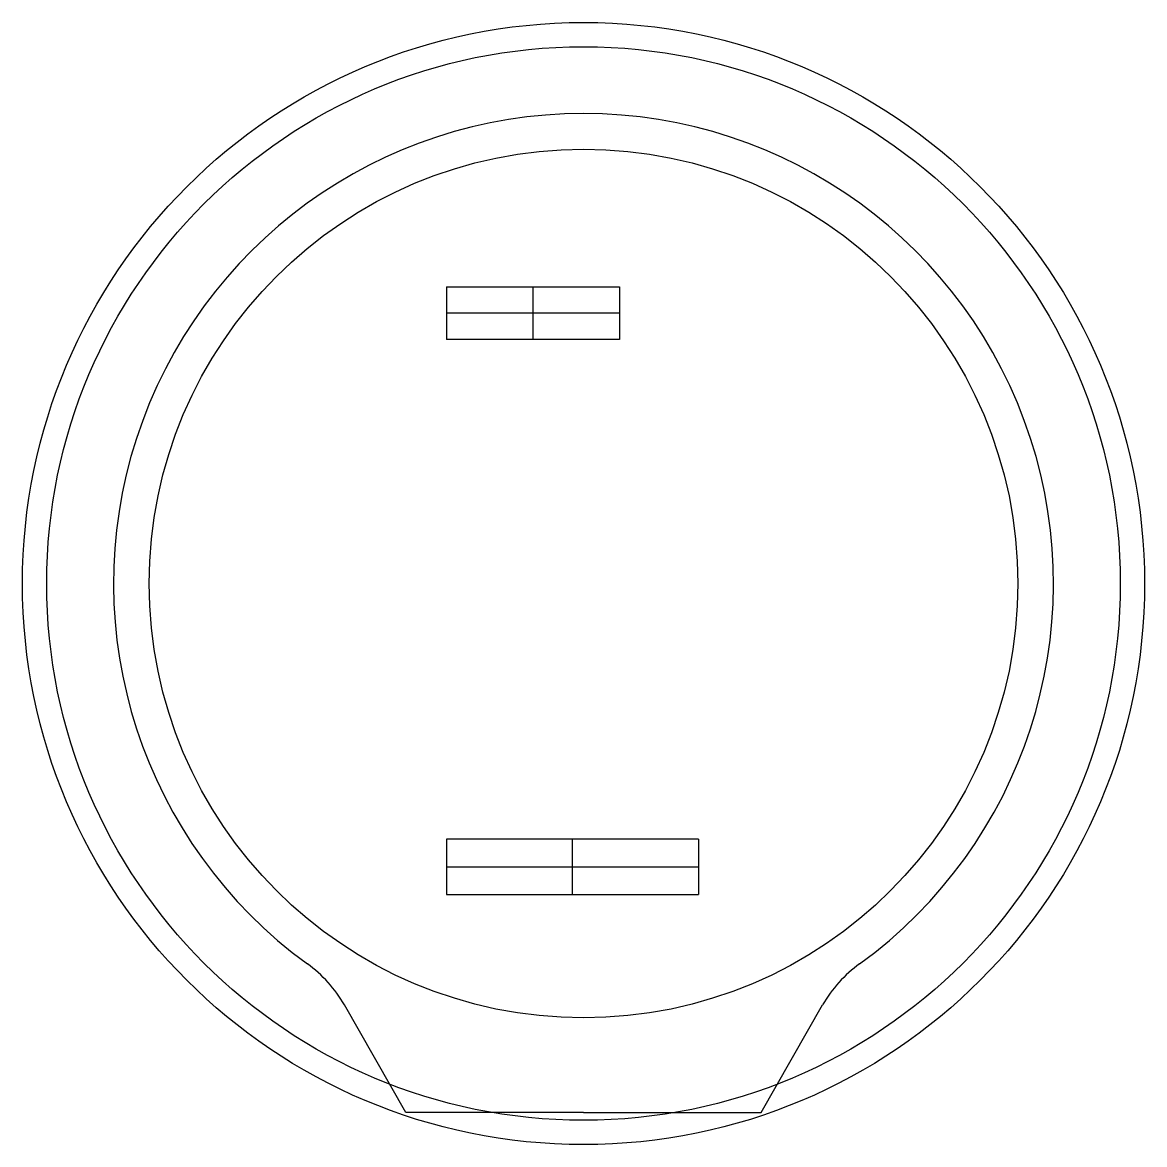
# Model space of a CAD drawing. Header units: millimetres. Extents: x 14.3 to 56.8, y 11.8 to 54.3.
import ezdxf

# ---------------------------------------------------------------- set-up
doc = ezdxf.new("R2010")
doc.units = ezdxf.units.MM
for name, color, linetype in [('display', 72, 'Continuous'), ('lcd', 212, 'Continuous'), ('step', 6, 'Continuous'), ('touch', 10, 'Continuous')]:
    doc.layers.add(name, color=color, linetype=linetype)

msp = doc.modelspace()

# ---------------------------------------------------------------- linework, layer by layer
at = {"layer": 'display'}
msp.add_circle((35.545, 33.03), 16.45, dxfattribs=at)
at = {"layer": 'lcd'}
for p, q in [((30.36, 44.27), (36.91, 44.27)), ((30.36, 44.27), (30.36, 42.27)), ((33.635, 42.27), (33.635, 44.27)), ((36.91, 44.27), (36.91, 42.27)), ((36.91, 43.27), (30.36, 43.27)), ((36.91, 42.27), (30.36, 42.27)), ((30.36, 23.35), (30.36, 21.25)), ((39.9, 23.35), (30.36, 23.35)), ((35.13, 21.25), (35.13, 23.35)), ((39.9, 23.35), (39.9, 21.25)), ((30.36, 22.3), (39.9, 22.3)), ((30.36, 21.25), (39.9, 21.25)), ((28.82, 13), (26.488, 17.067)), ((42.27, 13), (44.602, 17.067)), ((35.545, 13), (28.82, 13)), ((35.545, 13), (42.27, 13))]:
    msp.add_line(p, q, dxfattribs=at)
for centre, radius, start, end in [((35.545, 33.03), 17.8, 305.9781, 234.0219), ((22.15, 14.58), 5, 29.8325, 54.0219), ((48.939, 14.58), 5, 125.9781, 150.1675)]:
    msp.add_arc(centre, radius, start, end, dxfattribs=at)
at = {"layer": 'step'}
msp.add_circle((35.545, 33.03), 20.33, dxfattribs=at)
at = {"layer": 'touch'}
msp.add_circle((35.545, 33.03), 21.25, dxfattribs=at)

doc.saveas('drawing.dxf')
